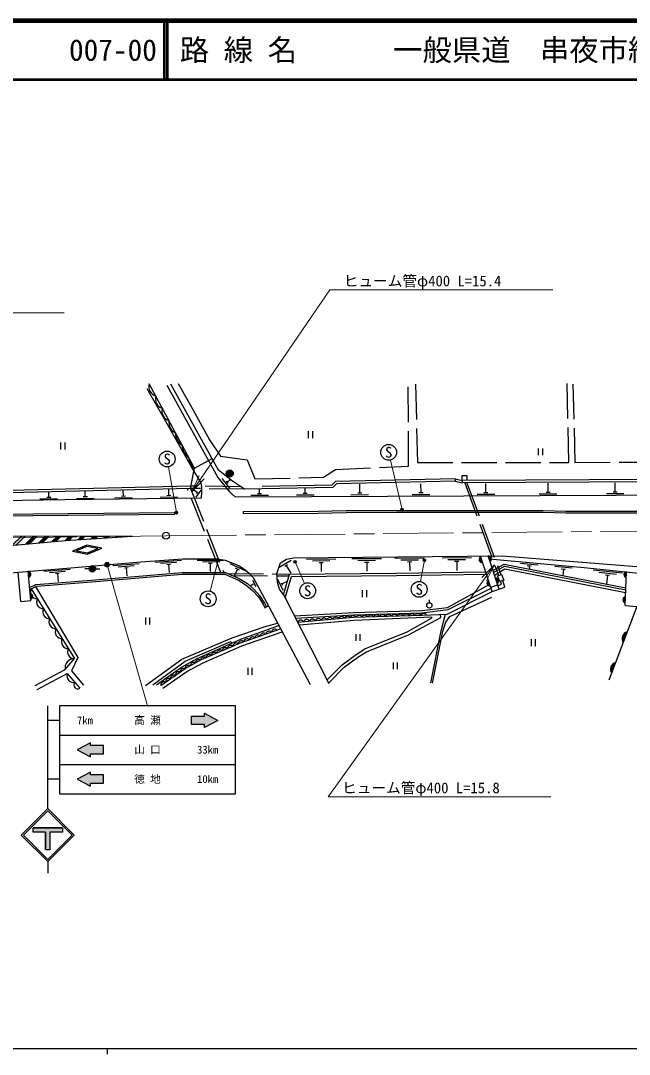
# Model space of a CAD drawing. Units: millimetres at full size, sheet at 1:1000; details may follow other scales. Extents: x 40000 to 680000, y 20000 to 380000.
# Drawn here: x 153284 to 256959, y 204000 to 380000 of the extents above; entities that cross this region are included whole.
import ezdxf
from ezdxf.enums import TextEntityAlignment as Align

# ---------------------------------------------------------------- set-up
doc = ezdxf.new("R2010")
doc.units = ezdxf.units.MM
doc.header["$LTSCALE"] = 1000
doc.linetypes.add('CHAIN', pattern=[18.5, 12, -1.5, 3.5, -1.5])
doc.linetypes.add('DASHED', pattern=[7.5, 6, -1.5])
for name, color, linetype, lineweight in [('M-BGD', 7, 'Continuous', 25), ('M-BMK', 2, 'CHAIN', 13), ('M-BMK-SRVR', 3, 'Continuous', 25), ('M-STR-HTXT', 7, 'Continuous', 13), ('M-STR-STRC', 7, 'Continuous', 25), ('M-TTL', 2, 'Continuous', 140), ('M-TTL-BAND', 7, 'Continuous', 25), ('M-TTL-LINE', 7, 'Continuous', 50)]:
    doc.layers.add(name, color=color, linetype=linetype, lineweight=lineweight)
doc.layers.add('M-TTL-TXT', color=7, linetype='Continuous')
doc.styles.add('ＭＳ ゴシック', font='')
doc.styles.get('ＭＳ ゴシック').set_extended_font_data('MS Gothic')

# ---------------------------------------------------------------- blocks, each defined once
blk = doc.blocks.new('open_arrow')
at = {"color": 0, "linetype": 'Continuous', "lineweight": -2}
blk.add_lwpolyline([(7.5, 1.25), (0, 0), (7.5, -1.25)], dxfattribs=at)

msp = doc.modelspace()

# ---------------------------------------------------------------- hatches: boundary and pattern name
at = {"layer": 'M-BGD'}
for points in [[(188304, 302898, -0.41421), (188904, 303498, -0.41421), (189504, 302898, -1)], [(231639, 288684, 0.82183), (231952, 287743)], [(233213, 287912, 0.82183), (232900, 288852)], [(166046, 286685, -1), (164946, 286685, -0.41421), (165496, 287235, -0.41421)], [(154581, 286254, -0.82183), (154661, 285267)], [(256417, 285163, -0.82183), (256456, 286153)], [(232966, 284689, 0.82183), (233278, 283749)], [(234464, 284143, 0.82183), (234152, 285083)], [(154890, 282466, -0.82183), (154971, 281478)], [(256251, 280884, -0.82183), (256290, 281874)], [(256581, 275921), (255906, 274125, -0.51219)], [(254626, 270721), (253951, 268925, -0.51219)]]:
    msp.add_hatch(color=256, dxfattribs=at).paths.add_polyline_path(points)
at = {"layer": 'M-STR-HTXT'}
for points in [[(179946, 296453, -0.41421), (180003, 296104, -0.41421), (179654, 296047, -1)], [(218378, 296957, -0.41421), (218455, 296612, -0.41421), (218110, 296535, -1)], [(167671, 287143, -1), (168346, 287573, -0.41421), (168223, 287021, -0.41421)], [(186712, 288016, -1), (187146, 288265, -0.41421), (187054, 287924, -0.41421)], [(199936, 287623, -0.41421), (199798, 287948, -0.41421), (200123, 288086, -1)], [(221851, 287983, -1), (222264, 288265, -0.41421), (222198, 287917, -0.41421)]]:
    msp.add_hatch(color=256, dxfattribs=at).paths.add_polyline_path(points)
at = {"layer": 'M-STR-STRC'}
for points in [[(154056, 292250), (153420, 292251), (151849, 290679), (152549, 290743)], [(156104, 292247), (155469, 292248), (154106, 290886), (154807, 290950)], [(158153, 292245), (157517, 292246), (156363, 291092), (157064, 291156)], [(160201, 292243), (159565, 292243), (158620, 291299), (159321, 291363)], [(162249, 292240), (161613, 292241), (160878, 291505), (160926, 291510), (161558, 291550)], [(164297, 292238), (163662, 292239), (163068, 291645), (163747, 291688)], [(166345, 292235), (165710, 292236), (165256, 291783), (165936, 291826)], [(168394, 292233), (167758, 292234), (167445, 291921), (168124, 291964)], [(172320, 292229), (169806, 292231), (169634, 292059)], [(182390, 261566), (184590, 261566), (184590, 262066), (186890, 260866), (184590, 259666), (184590, 260166), (182390, 260166)], [(167390, 256566), (165190, 256566), (165190, 257066), (162890, 255866), (165190, 254666), (165190, 255166), (167390, 255166)], [(167390, 251566), (165190, 251566), (165190, 252066), (162890, 250866), (165190, 249666), (165190, 250166), (167390, 250166)], [(155390, 241839), (157515, 241839), (157515, 238839), (158265, 238839), (158265, 241839), (160390, 241839), (160390, 242589), (155390, 242589)]]:
    msp.add_hatch(color=256, dxfattribs=at).paths.add_polyline_path(points)
h = msp.add_hatch(color=256, dxfattribs=at)
h.paths.add_polyline_path([(164534, 290678), (162123, 289679), (164686, 289186), (167097, 290186)])
h.paths.add_polyline_path([(166405, 290115), (164666, 289385), (162815, 289749), (164554, 290479)], flags=16)

# ---------------------------------------------------------------- linework, layer by layer
at = {"layer": 'M-BGD'}
for p, q in [((182873, 303790), (175191, 318182)), ((202282, 310096), (202282, 308922)), ((202982, 310096), (202982, 308922)), ((160089, 308179), (160089, 307005)), ((160789, 308179), (160789, 307005)), ((241459, 307176), (241459, 306002)), ((242159, 307176), (242159, 306002)), ((187535, 302046), (188846, 300405)), ((188272, 301604), (188578, 301222)), ((188425, 301413), (189011, 301881)), ((211040, 299590), (211034, 301090)), ((221479, 299636), (221473, 301136)), ((227293, 301976), (227302, 301577)), ((267529, 301918), (228499, 301723)), ((228499, 301723), (228501, 301323)), ((268241, 301521), (228501, 301323)), ((232525, 299685), (232518, 301185)), ((243118, 299732), (243111, 301232)), ((254547, 299783), (254541, 301283)), ((158068, 298885), (158072, 299765)), ((164294, 298961), (164279, 299919)), ((170786, 299062), (170770, 300081)), ((178521, 299181), (178504, 300274)), ((183352, 299639), (182209, 300476)), ((183151, 298857), (184037, 300067)), ((183249, 299498), (183456, 299780)), ((192473, 299207), (195473, 299221)), ((193622, 299512), (194322, 299515)), ((193972, 299514), (193968, 300256)), ((200251, 299242), (203251, 299255)), ((201400, 299547), (202100, 299550)), ((201750, 299548), (201756, 300408)), ((209542, 299283), (212542, 299296)), ((210690, 299588), (211390, 299591)), ((219981, 299329), (222980, 299343)), ((221129, 299635), (221829, 299638)), ((231026, 299378), (234026, 299392)), ((232175, 299684), (232875, 299687)), ((241619, 299426), (244619, 299439)), ((242768, 299731), (243468, 299734)), ((253049, 299476), (256049, 299490)), ((254197, 299781), (254897, 299785)), ((156571, 298573), (159571, 298597)), ((157719, 298882), (158418, 298888)), ((162799, 298638), (165799, 298685)), ((163944, 298956), (164644, 298967)), ((169291, 298738), (172290, 298785)), ((170436, 299056), (171136, 299067)), ((177026, 298858), (180026, 298904)), ((178171, 299176), (178871, 299186)), ((144186, 295953), (179463, 296285)), ((144189, 295653), (179466, 295985)), ((179463, 296285), (179466, 295985)), ((191202, 296399), (191203, 296099)), ((233593, 282802), (231587, 288840)), ((231952, 287743), (231639, 288684)), ((234779, 283196), (232900, 288852)), ((232900, 288852), (233213, 287912)), ((173474, 287539), (168990, 287168)), ((172600, 287196), (169909, 286973)), ((180694, 288093), (176207, 287750)), ((179817, 287755), (177125, 287549)), ((178806, 287407), (178178, 287359)), ((178492, 287383), (178594, 286037)), ((187837, 288094), (183337, 288105)), ((186937, 287826), (184237, 287833)), ((185901, 287559), (185271, 287560)), ((185586, 287560), (185583, 286210)), ((191707, 286252), (188988, 287519)), ((199386, 288099), (197324, 286872)), ((198749, 287371), (198268, 287084)), ((198508, 287228), (199275, 285938)), ((206968, 288318), (201968, 288273)), ((205971, 288009), (202971, 287982)), ((204823, 287699), (204123, 287692)), ((204473, 287695), (204487, 286195)), ((214718, 288388), (209719, 288343)), ((213721, 288079), (210721, 288052)), ((212574, 287768), (211874, 287762)), ((212224, 287765), (212237, 286265)), ((222028, 288454), (217028, 288409)), ((221031, 288145), (218031, 288118)), ((219884, 287834), (219184, 287828)), ((219534, 287831), (219547, 286331)), ((230052, 288526), (225053, 288481)), ((229055, 288217), (226055, 288190)), ((227908, 287907), (227208, 287900)), ((227558, 287904), (227572, 286404)), ((241432, 287302), (238445, 287579)), ((240259, 287109), (239562, 287174)), ((239911, 287142), (239965, 286631)), ((247241, 286763), (244253, 287040)), ((153295, 281114), (152886, 286116)), ((154989, 281252), (154581, 286254)), ((154581, 286254), (154661, 285267)), ((161739, 286568), (157254, 286202)), ((160864, 286226), (158173, 286006)), ((159854, 285873), (159226, 285821)), ((159540, 285847), (159650, 284501)), ((164946, 286685), (164196, 286685)), ((166046, 286685), (166796, 286685)), ((171590, 286842), (170962, 286790)), ((171276, 286816), (171388, 285470)), ((190221, 286614), (189651, 285389)), ((190538, 286466), (189903, 286761)), ((246068, 286570), (245371, 286635)), ((245719, 286603), (245619, 285522)), ((255788, 285919), (250813, 286419)), ((254763, 285720), (251778, 286020)), ((253589, 285537), (252893, 285607)), ((253241, 285572), (253091, 284079)), ((256234, 280441), (256457, 286153)), ((256417, 285163), (256456, 286153)), ((155836, 283636), (163050, 271565)), ((192862, 284013), (192358, 283746)), ((192927, 283890), (192796, 284137)), ((193408, 283624), (192845, 284684)), ((197024, 284901), (197943, 283013)), ((197646, 284309), (197860, 283868)), ((197753, 284088), (198751, 284574)), ((233278, 283749), (232966, 284689)), ((233340, 283561), (234527, 283955)), ((234152, 285083), (234464, 284143)), ((154890, 282466), (154971, 281478)), ((155066, 283265), (162462, 271404)), ((211478, 283033), (211478, 281859)), ((212178, 283033), (212178, 281859)), ((226389, 278536), (233515, 281842)), ((233593, 282802), (234779, 283196)), ((256251, 280884), (256290, 281874)), ((153295, 281114), (154989, 281252)), ((194889, 280050), (195479, 280363)), ((222897, 280888), (222897, 281396)), ((258211, 280255), (253495, 267713)), ((256234, 280441), (258211, 280255)), ((174521, 278380), (174521, 277206)), ((175221, 278380), (175221, 277206)), ((223243, 278499), (223252, 278286)), ((224839, 278405), (224814, 278914)), ((210365, 275555), (210365, 274381)), ((211065, 275555), (211065, 274381)), ((240233, 274663), (240233, 273489)), ((240933, 274663), (240933, 273489)), ((255906, 274125), (256581, 275921)), ((189082, 274292), (189201, 274022)), ((191954, 269790), (191954, 268616)), ((192654, 269790), (192654, 268616)), ((216733, 270734), (216733, 269560)), ((217433, 270734), (217433, 269560)), ((253951, 268925), (254626, 270721)), ((156117, 266123), (161226, 268833)), ((161226, 268833), (163349, 266335))]:
    msp.add_line(p, q, dxfattribs=at)
at = {"layer": 'M-BGD', "linetype": 'DASHED'}
for p, q in [((227293, 301976), (228499, 301723)), ((227302, 301577), (228501, 301323)), ((228930, 301325), (234662, 285534)), ((229284, 301327), (235069, 285674)), ((187377, 286059), (181676, 300353)), ((191410, 300206), (182187, 300365)), ((182187, 300365), (187871, 286059)), ((190733, 300654), (182266, 300763)), ((188621, 285850), (199095, 285770)), ((189338, 285529), (199008, 285470))]:
    msp.add_line(p, q, dxfattribs=at)
for points in [[(247356, 318123), (247703, 304782), (265957, 304871), (265561, 321057)], [(180123, 318225), (182620, 313797), (185424, 308631), (187309, 305876), (191853, 305238), (193170, 301996), (204869, 302248), (206897, 303602), (219357, 304132), (219287, 318121)], [(220536, 318082), (220876, 304794), (246633, 304747), (246373, 318508)]]:
    msp.add_lwpolyline(points, dxfattribs=at)
at = {"layer": 'M-BGD'}
for points in [[(135762, 316967), (123185, 311380), (112753, 307117), (104686, 303904), (98854, 301740), (97018, 300969), (96489, 300493), (96233, 299920), (96198, 299391), (96418, 298614), (96762, 298173), (97477, 297856), (113394, 297875), (142542, 298161), (160789, 298475), (184067, 298773), (184116, 299634), (184145, 300530), (184020, 301324), (182403, 304042), (177521, 312669), (174847, 317317)], [(178202, 317932), (186876, 302233), (188872, 299764), (189811, 298897), (358612, 299645), (377508, 303670), (392566, 303793), (414154, 300429), (440480, 300522), (457840, 301245), (460515, 300526), (506115, 301212), (552478, 305143)], [(227302, 301577), (207075, 301121), (206452, 300498), (191410, 300206), (189340, 301575), (186996, 303484), (178841, 318087)], [(182187, 300365), (182873, 303790), (185896, 305454)], [(227293, 301976), (206906, 301517), (206284, 300895), (194428, 300668)], [(228499, 301723), (228501, 302559), (229297, 302559), (229301, 301727)], [(182266, 300763), (144370, 299823), (143955, 300220), (141874, 300200)], [(182187, 300365), (144213, 299419), (143796, 299819), (141878, 299800)], [(191202, 296399), (203938, 296459), (208750, 296584), (217346, 296616), (231647, 296620), (242309, 296596), (246131, 296491), (254426, 296479), (267535, 296478)], [(191203, 296099), (203943, 296159), (208754, 296284), (217347, 296316), (231646, 296320), (242304, 296296), (246127, 296191), (254426, 296179), (267535, 296178)], [(205829, 267095), (198157, 282134), (197384, 283231), (197044, 284420), (196902, 285885), (197537, 287697), (198560, 288305), (199774, 288553), (235324, 288874), (260397, 286881), (277017, 287194), (296401, 289332), (440177, 290588)], [(233057, 288380), (249257, 286877), (261837, 285612), (277382, 286071), (296401, 289332)], [(145961, 285550), (161837, 286847), (173777, 287835), (180928, 288381), (186822, 288367), (188096, 288147), (189401, 287657), (190474, 287157), (191443, 286578), (192281, 285865), (192912, 285197), (195534, 280259), (202606, 266954)], [(233729, 286358), (235612, 287486), (256350, 283416)], [(233842, 286018), (235677, 287116), (256336, 283062)], [(154808, 283473), (155880, 283990), (165365, 284756), (180793, 286051), (188151, 286060), (190525, 284998), (191894, 284152), (193001, 283183), (193950, 282151), (194837, 280825), (195154, 280191)], [(154834, 283153), (155960, 283696), (165390, 284457), (180805, 285751), (188087, 285760), (190385, 284733), (191715, 283910), (192791, 282968), (193714, 281965), (194577, 280674), (194889, 280050)], [(198081, 282241), (199095, 285770), (217312, 285933), (232477, 286160)], [(198355, 281746), (199397, 285373), (217316, 285533), (232610, 285762)], [(233980, 285600), (235756, 286662), (256319, 282627)], [(199936, 278647), (210008, 279233), (221609, 279579), (226000, 280103), (233170, 284075)], [(200134, 278258), (210026, 278834), (221639, 279180), (226125, 279716), (233403, 283373)], [(234580, 283796), (235209, 284035), (235036, 284538)], [(234779, 283196), (235781, 283542), (235395, 284662)], [(200466, 277608), (210044, 278414), (221670, 278761), (225911, 278968), (233593, 282802)], [(200699, 277151), (210071, 277940), (223243, 278499)], [(205497, 267746), (208038, 270335), (210405, 272095), (211924, 273030), (219091, 275951), (223252, 278286)], [(205761, 267230), (208400, 269919), (210713, 271639), (212174, 272538), (219330, 275455), (224839, 278405)], [(223138, 267243), (224910, 276109), (225669, 278956)], [(223433, 267184), (225202, 276041), (225709, 277586), (226389, 278536)], [(174561, 266797), (180735, 271269), (189324, 274914), (194745, 276789), (197034, 277436)], [(176425, 266934), (180689, 269916), (183327, 271425), (190764, 274713), (197269, 276996)], [(177174, 266824), (181296, 269680), (184091, 271226), (190721, 274088), (197557, 276453)], [(177516, 266331), (181613, 269169), (184356, 270686), (190938, 273528), (197842, 275917)], [(175813, 266915), (181300, 270948), (189082, 274292)], [(155751, 266812), (160857, 269521), (162462, 271404)], [(163050, 271565), (161934, 269282), (163981, 266872)]]:
    msp.add_lwpolyline(points, dxfattribs=at)
msp.add_lwpolyline([(234530, 285488), (235213, 285724), (235559, 284718), (234877, 284483)], close=True, dxfattribs=at)
for centre, radius in [((188904, 302898), 600), ((165496, 286685), 550), ((222897, 280438), 450)]:
    msp.add_circle(centre, radius, dxfattribs=at)
for centre, radius, start, end in [((176767, 317678), 1655, 162.26852, 253.91415), ((177884, 315584), 1655, 162.26852, 253.91415), ((179002, 313490), 1655, 162.26852, 253.91415), ((180518, 311609), 1996, 171.60751, 244.57517), ((182012, 309716), 2353, 177.8039, 238.37878), ((183561, 307853), 2786, 182.87996, 233.30271), ((184600, 305885), 2715, 185.60983, 230.50011), ((231888, 288244), 505, 119.54151, 277.1997), ((232964, 288351), 505, 299.54151, 97.1997), ((154523, 285753), 505, 285.84259, 83.50078), ((256534, 285654), 505, 98.93987, 256.59806), ((233215, 284250), 505, 119.54151, 277.1997), ((234215, 284582), 505, 299.54151, 97.1997), ((154833, 281964), 505, 285.84259, 83.50078), ((156094, 282728), 1160, 152.4331, 271.46272), ((256368, 281375), 505, 98.93987, 256.59806), ((157153, 281030), 1160, 152.4331, 271.46272), ((158211, 279333), 1160, 152.4331, 271.46272), ((159269, 277636), 1160, 152.4331, 271.46272), ((202982, 277524), 580, 35.29861, 154.32823), ((203979, 277608), 580, 35.29861, 154.32823), ((204975, 277692), 580, 35.29861, 154.32823), ((205972, 277776), 580, 35.29861, 154.32823), ((206968, 277860), 580, 35.29861, 154.32823), ((207965, 277944), 580, 35.29861, 154.32823), ((208961, 278028), 580, 35.29861, 154.32823), ((209954, 278104), 580, 34.46247, 153.49209), ((210939, 278149), 580, 31.79921, 150.82883), ((211941, 278176), 580, 32.21685, 151.24647), ((212940, 278206), 580, 32.18917, 151.21879), ((213940, 278236), 580, 32.1923, 151.22192), ((214939, 278266), 580, 32.19208, 151.2217), ((215939, 278295), 580, 32.19201, 151.22163), ((216938, 278325), 580, 32.19202, 151.22164), ((217938, 278355), 580, 32.19202, 151.22164), ((218937, 278385), 580, 32.19202, 151.22164), ((219937, 278415), 580, 32.19202, 151.22164), ((220936, 278444), 580, 32.19202, 151.22164), ((221940, 278482), 580, 33.03282, 152.06244), ((160327, 275939), 1160, 152.4331, 271.46272), ((196567, 275799), 580, 49.5721, 168.60172), ((200989, 277356), 580, 35.29861, 154.32823), ((201986, 277440), 580, 35.29861, 154.32823), ((161386, 274242), 1160, 152.4331, 271.46272), ((191840, 274165), 580, 49.26846, 168.29808), ((192788, 274491), 580, 49.62889, 168.65852), ((193732, 274818), 580, 49.56827, 168.59789), ((194677, 275145), 580, 49.57108, 168.6007), ((195622, 275472), 580, 49.57214, 168.60177), ((256890, 274780), 1182, 105.1485, 213.63365), ((256890, 274780), 1182, 105.1485, 213.63365), ((162423, 272532), 1148, 151.36332, 271.12067), ((187243, 272266), 580, 53.83601, 172.86564), ((188161, 272662), 580, 53.83601, 172.86564), ((189079, 273058), 580, 53.83601, 172.86564), ((189997, 273455), 580, 53.83601, 172.86564), ((190912, 273828), 580, 51.59585, 170.62547), ((162432, 269788), 1597, 89.5155, 189.63916), ((183626, 270632), 580, 59.43143, 178.46105), ((184498, 271069), 580, 54.82546, 173.85508), ((185406, 271473), 580, 53.83601, 172.86564), ((186324, 271869), 580, 53.83601, 172.86564), ((181041, 269145), 580, 65.20081, 184.23043), ((181876, 269664), 580, 59.43143, 178.46105), ((182751, 270148), 580, 59.43143, 178.46105), ((254935, 269580), 1182, 105.1485, 213.63365), ((254935, 269580), 1182, 105.1485, 213.63365), ((162322, 268452), 1160, 160.83114, 279.86076), ((178575, 267436), 580, 65.20081, 184.23043), ((179397, 268006), 580, 65.20081, 184.23043), ((180219, 268575), 580, 65.20081, 184.23043), ((162989, 266868), 643, 136.71554, 303.97636), ((177753, 266867), 580, 65.20081, 184.23043)]:
    msp.add_arc(centre, radius, start, end, dxfattribs=at)
at = {"layer": 'M-BMK'}
msp.add_lwpolyline([(76887, 291052), (178037, 292299), (277528, 293259), (377284, 293962), (476719, 294826), (524105, 295284), (576646, 296899)], dxfattribs=at)
at = {"layer": 'M-BMK-SRVR'}
msp.add_circle((178037, 292299), 600, dxfattribs=at)
at = {"layer": 'M-STR-HTXT'}
for p, q in [((218244, 296746), (216276, 305191)), ((179800, 296250), (178460, 304033)), ((168008, 287358), (174890, 263366)), ((186929, 288141), (185552, 282863)), ((200030, 287855), (201631, 284170)), ((222057, 288124), (221409, 284497))]:
    msp.add_line(p, q, dxfattribs=at)
for points in [[(182412, 299799), (205932, 334164), (243932, 334164)], [(99946, 298824), (122709, 330242), (160696, 330242)], [(234002, 287351), (205652, 247859), (243602, 247859)]]:
    msp.add_lwpolyline(points, dxfattribs=at)
for centre, radius in [((179800, 296250), 250), ((218244, 296746), 250), ((168008, 287358), 400), ((186929, 288141), 250), ((200030, 287855), 250), ((222057, 288124), 250)]:
    msp.add_circle(centre, radius, dxfattribs=at)
at = {"layer": 'M-STR-STRC'}
for p, q in [((151849, 290679), (153420, 292251)), ((152549, 290743), (154056, 292250)), ((154106, 290886), (155469, 292248)), ((154807, 290950), (156104, 292247)), ((156363, 291092), (157517, 292246)), ((157064, 291156), (158153, 292245)), ((158620, 291299), (159565, 292243)), ((159321, 291363), (160201, 292243)), ((160878, 291505), (161613, 292241)), ((161558, 291550), (162249, 292240)), ((163068, 291645), (163662, 292239)), ((163747, 291688), (164297, 292238)), ((165256, 291783), (165710, 292236)), ((165936, 291826), (166345, 292235)), ((167445, 291921), (167758, 292234)), ((168124, 291964), (168394, 292233)), ((169634, 292059), (169806, 292231)), ((157890, 245840), (157890, 263366)), ((189890, 263366), (159890, 263366)), ((159890, 263366), (159890, 248366)), ((189890, 248366), (189890, 263366)), ((159890, 260866), (157890, 260866)), ((159890, 258366), (189890, 258366)), ((159890, 253366), (189890, 253366)), ((159890, 250866), (157890, 250866)), ((159890, 248366), (189890, 248366)), ((153390, 241340), (157890, 245840)), ((153744, 241340), (157890, 245487)), ((162391, 241340), (157890, 245840)), ((162037, 241340), (157890, 245487)), ((153390, 241340), (157890, 236839)), ((153744, 241340), (157890, 237193)), ((160390, 242589), (155390, 242589)), ((157515, 241839), (155390, 241839)), ((157515, 241839), (157515, 238839)), ((157890, 237193), (162037, 241340)), ((157891, 236840), (162391, 241340)), ((158265, 241839), (158265, 238839)), ((160390, 241839), (158265, 241839)), ((160390, 242589), (160390, 241839)), ((158265, 238839), (157515, 238839)), ((157890, 236839), (157890, 234839))]:
    msp.add_line(p, q, dxfattribs=at)
for points in [[(88894, 291990), (118601, 292291), (172320, 292229)], [(118601, 292291), (141518, 289733), (160926, 291510), (172320, 292229)]]:
    msp.add_lwpolyline(points, dxfattribs=at)
for points in [[(164686, 289186), (167097, 290186), (164534, 290678), (162123, 289679)], [(164666, 289385), (166405, 290115), (164554, 290479), (162815, 289749)], [(182390, 260166), (182390, 261566), (184590, 261566), (184590, 262066), (186890, 260866), (184590, 259666), (184590, 260166)], [(167390, 255166), (167390, 256566), (165190, 256566), (165190, 257066), (162890, 255866), (165190, 254666), (165190, 255166)], [(167390, 250166), (167390, 251566), (165190, 251566), (165190, 252066), (162890, 250866), (165190, 249666), (165190, 250166)], [(155390, 242589), (160390, 242589), (160390, 241839), (158265, 241839), (158265, 238839), (157515, 238839), (157515, 241839), (155390, 241839)]]:
    msp.add_lwpolyline(points, close=True, dxfattribs=at)
for centre in [(178231, 305363), (215969, 306506), (202169, 282932), (221172, 283168), (185211, 281557)]:
    msp.add_circle(centre, 1350, dxfattribs=at)
at = {"layer": 'M-TTL'}
msp.add_line((680000, 380000), (40000, 380000), dxfattribs=at)
at = {"layer": 'M-TTL-BAND'}
for p, q in [((40000, 205000), (579000, 205000)), ((168000, 205000), (168000, 204000))]:
    msp.add_line(p, q, dxfattribs=at)
at = {"layer": 'M-TTL-LINE'}
for p, q in [((177750, 380000), (177750, 370000)), ((178250, 380000), (178250, 370000)), ((40000, 370000), (680000, 370000))]:
    msp.add_line(p, q, dxfattribs=at)

# ---------------------------------------------------------------- block references
at = {"layer": 'M-STR-HTXT', "xscale": 400, "yscale": 400}
for p, rotation in [((182412, 299799), 55.6), ((234002, 287351), 234.3)]:
    msp.add_blockref('open_arrow', p, dxfattribs=dict(at, rotation=rotation))

# ---------------------------------------------------------------- texts
at = {"layer": 'M-STR-HTXT', "style": 'ＭＳ ゴシック'}
for s, p in [('ヒューム管φ400 L=15.4', (208297, 334214)), ('ヒューム管φ400 L=15.8', (208017, 247909))]:
    msp.add_text(s, height=1833, dxfattribs=at).set_placement(p, align=Align.BOTTOM_LEFT)
at = {"layer": 'M-STR-STRC', "style": 'ＭＳ ゴシック'}
for s, height, p in [('S', 1833, (178231, 305363)), ('S', 1833, (215969, 306506)), ('S', 1833, (202169, 282932)), ('S', 1833, (221172, 283168)), ('S', 1833, (185211, 281557)), ('高 瀬', 1320, (174890, 260866)), ('山 口', 1320, (174890, 255866)), ('33km', 1320, (185136, 255866)), ('徳 地', 1320, (174890, 250866)), ('10km', 1320, (185136, 250866))]:
    msp.add_text(s, height=height, dxfattribs=at).set_placement(p, align=Align.MIDDLE_CENTER)
msp.add_text('7km', height=1320, dxfattribs=at).set_placement((162890, 260866), align=Align.MIDDLE_LEFT)
at = {"layer": 'M-TTL-TXT', "style": 'ＭＳ ゴシック'}
for s, p in [('007-00', (161521, 375000)), ('路 線 名', (180380, 375000)), ('一般県道\u3000串夜市線', (216734, 375000))]:
    msp.add_text(s, height=3666, dxfattribs=at).set_placement(p, align=Align.MIDDLE_LEFT)

doc.saveas('drawing.dxf')
